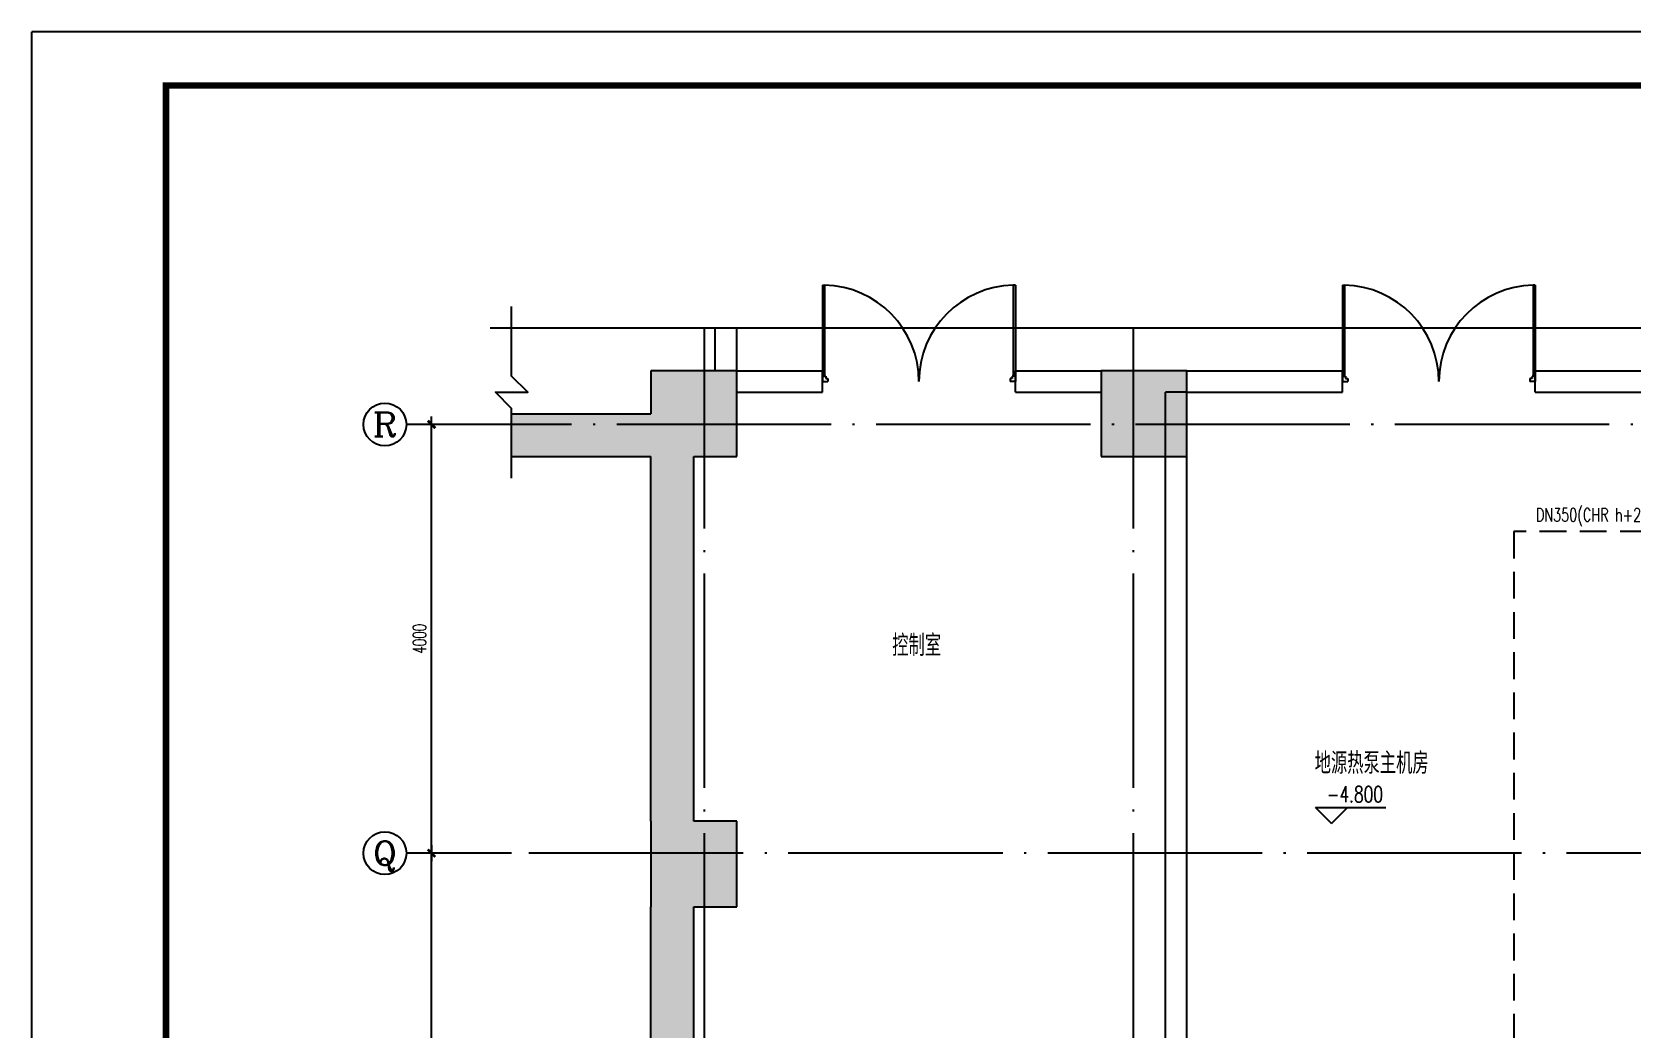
# Model space of a CAD drawing. Extents: x -345393 to -54719, y 203828 to 476815.
# Drawn here: x -345393 to -330476, y 246579 to 255872 of the extents above; entities that cross this region are included whole.
import ezdxf
from ezdxf.enums import TextEntityAlignment as Align

# ---------------------------------------------------------------- set-up
doc = ezdxf.new("R2010")
doc.units = 0
doc.header["$LTSCALE"] = 1000
doc.header["$MEASUREMENT"] = 0
doc.linetypes.add('DASHED', pattern=[0.75, 0.5, -0.25])
doc.linetypes.add('DOTE', pattern=[2.42, 2, -0.2, 0.02, -0.2])
doc.layers.get('0').update_dxf_attribs({"color": 252, "linetype": 'CONTINUOUS'})
doc.layers.get('Defpoints').update_dxf_attribs({"color": 252, "linetype": 'CONTINUOUS'})
for name, color, linetype in [('A-墙线', 252, 'CONTINUOUS'), ('A-门', 252, 'CONTINUOUS'), ('AXIS', 252, 'CONTINUOUS'), ('AXIS_TEXT', 252, 'CONTINUOUS'), ('COLUMN', 250, 'CONTINUOUS'), ('DIM_ELEV', 252, 'CONTINUOUS'), ('DOTE', 250, 'DOTE'), ('HZ', 7, 'CONTINUOUS'), ('PUB_HATCH', 250, 'CONTINUOUS'), ('PUB_TEXT', 252, 'CONTINUOUS'), ('WALL', 252, 'CONTINUOUS'), ('图框', 252, 'CONTINUOUS'), ('暖通-水-标注', 95, 'CONTINUOUS'), ('暖通-水-管道-回水', 6, 'DASHED'), ('暖通-水-管道-管径', 201, 'CONTINUOUS'), ('暖通-风-标注', 160, 'CONTINUOUS')]:
    doc.layers.add(name, color=color, linetype=linetype)
doc.styles.add('_TCH_AXIS', font='COMPLEX', dxfattribs={"bigfont": 'GBCBIG'})
doc.styles.add('_TCH_DIM', font='SIMPLEX', dxfattribs={"bigfont": 'GBCBIG'})
doc.styles.add('COMPLEX', font='COMPLEX')
doc.styles.add('DX', font='wcad.shx', dxfattribs={"width": 0.7, "bigfont": 'tjhztxt.shx'})
doc.styles.add('HZ-ZGBZ', font='romanc.shx', dxfattribs={"width": 0.65, "bigfont": '0hztxt.shx'})
doc.styles.add('M-TEXT2', font='romanc.shx', dxfattribs={"width": 0.8, "bigfont": 'hzf.shx'})
doc.dimstyles.new('暖-标注50', dxfattribs={"dimscale": 0.5, "dimtxt": 250, "dimasz": 1, "dimexe": 150, "dimexo": 150, "dimgap": 100, "dimtad": 1, "dimdec": 0, "dimdsep": 46, "dimtxsty": 'HZ-ZGBZ', "dimblk": '_DIMX', "dimcen": 0.09, "dimclrt": 7, "dimadec": 0, "dimazin": 0, "dimtfac": 1, "dimtdec": 0, "dimtix": 1, "dimtmove": 2, "dimatfit": 3, "dimldrblk": '_DIMX', "dimfxl": 0, "dimtolj": 1, "dimtzin": 0, "dimarcsym": 0})

# ---------------------------------------------------------------- blocks, each defined once
blk = doc.blocks.new('TJAD_TK_A1')
at = {"layer": '图框'}
for p in [(1341.38, 950.45), (500.38, 356.45)]:
    blk.add_line(p, (500.38, 950.45), dxfattribs=at)
at = {"layer": '图框', "const_width": 1.2}
blk.add_lwpolyline([(1331.38, 940.45), (525.38, 940.45), (525.38, 366.45), (1331.38, 366.45)], close=True, dxfattribs=at)
blk = doc.blocks.new('m1800')
at = {"layer": 'A-墙线'}
for p, q in [((-900, -100), (-900, 100)), ((900, -100), (900, 100))]:
    blk.add_line(p, q, dxfattribs=at)
at = {"layer": 'A-门'}
for p, q in [((-900, 900), (-900, 0)), ((-900, 900), (-880, 900)), ((-880, 900), (-880, 50)), ((880, 900), (880, 50)), ((900, 900), (880, 900)), ((900, 900), (900, 0)), ((-900, 50), (-870, 50)), ((-900, 0), (-850, 0)), ((-870, 50), (-870, 30)), ((-870, 30), (-850, 30)), ((-850, 30), (-850, 0)), ((850, 30), (850, 0)), ((870, 30), (850, 30)), ((900, 0), (850, 0)), ((870, 50), (870, 30)), ((900, 50), (870, 50))]:
    blk.add_line(p, q, dxfattribs=at)
for centre, start, end in [((-900, 0), 0, 88.7267), ((900, 0), 91.2733, 180)]:
    blk.add_arc(centre, 900, start, end, dxfattribs=at)
blk = doc.blocks.new('_DIMX')
blk.add_line((-150, 0), (150, 0))
at = {"const_width": 50}
blk.add_lwpolyline([(-70, -70), (70, 70)], dxfattribs=at)
blk = doc.blocks.new('*D111')
at = {"layer": 'Defpoints', "color": 0}
for p in [(-341665, 248211), (-340918, 248211), (-340918, 240211)]:
    blk.add_point(p, dxfattribs=at)
at = {"layer": '暖通-风-标注', "color": 0, "lineweight": -2}
for p, q in [((-340993, 248211), (-341740, 248211)), ((-341665, 240211), (-341665, 248210)), ((-340993, 240211), (-341740, 240211))]:
    blk.add_line(p, q, dxfattribs=at)
at = {"layer": '暖通-风-标注', "color": 0, "lineweight": -2, "xscale": 0.5, "yscale": 0.5, "zscale": 0.5}
for p, rotation in [((-341665, 248211), 90), ((-341665, 240211), 270)]:
    blk.add_blockref('_DIMX', p, dxfattribs=dict(at, rotation=rotation))
at = {"layer": '暖通-风-标注', "color": 7, "insert": (-341777, 244211), "char_height": 125, "attachment_point": 5, "rotation": 90, "style": 'HZ-ZGBZ'}
blk.add_mtext('\\A1;8000', dxfattribs=at)
blk = doc.blocks.new('*D112')
at = {"layer": 'Defpoints', "color": 0}
for p in [(-341665, 252211), (-340918, 252211), (-340918, 248211)]:
    blk.add_point(p, dxfattribs=at)
at = {"layer": '暖通-风-标注', "color": 0, "lineweight": -2}
for p, q in [((-340993, 252211), (-341740, 252211)), ((-341665, 248211), (-341665, 252210)), ((-340993, 248211), (-341740, 248211))]:
    blk.add_line(p, q, dxfattribs=at)
at = {"layer": '暖通-风-标注', "color": 0, "lineweight": -2, "xscale": 0.5, "yscale": 0.5, "zscale": 0.5}
for p, rotation in [((-341665, 252211), 90), ((-341665, 248211), 270)]:
    blk.add_blockref('_DIMX', p, dxfattribs=dict(at, rotation=rotation))
at = {"layer": '暖通-风-标注', "color": 7, "insert": (-341777, 250211), "char_height": 125, "attachment_point": 5, "rotation": 90, "style": 'HZ-ZGBZ'}
blk.add_mtext('\\A1;4000', dxfattribs=at)
blk = doc.blocks.new('_AXISO')
blk.add_circle((0, 0), 0.5)
at = {"layer": 'AXIS_TEXT', "style": 'COMPLEX', "width": 1.041667}
blk.add_attdef('A', text='', height=0.56, dxfattribs=at).set_placement((-0.25, -0.28), (0.25, -0.28), align=Align.FIT)

msp = doc.modelspace()

# ---------------------------------------------------------------- hatches: boundary and pattern name
at = {"layer": 'PUB_HATCH'}
for points in [[(-338818.20963, 251910.5021), (-338818.20963, 252710.50286), (-339618.20658, 252710.50286), (-339618.20658, 251910.5021)], [(-335418.20811, 251910.50477), (-334618.21116, 251910.50477), (-334618.21116, 252710.50553), (-335418.20811, 252710.50553)], [(-339618.20658, 251910.50553), (-339618.20658, 252310.50553), (-340918.202, 252310.50553), (-340918.202, 251910.50553)], [(-339218.21192, 251910.5021), (-339618.20658, 251910.5021), (-339618.20658, 252060.50591), (-339618.21192, 252060.50591), (-339618.21192, 248510.50553), (-339218.21192, 248510.50553)], [(-338818.20811, 247710.50668), (-338818.20811, 248510.50553), (-339618.21192, 248510.50553), (-339618.21192, 247710.50668)], [(-339218.21192, 247710.50668), (-339618.21192, 247710.50668), (-339618.21192, 245610.50496), (-339218.21192, 245610.50496)]]:
    msp.add_hatch(color=256, dxfattribs=at).paths.add_polyline_path(points)

# ---------------------------------------------------------------- linework, layer by layer
at = {"layer": 'A-墙线'}
for p, q in [((-339018.21116, 252710.50286), (-339018.21116, 253110.50248)), ((-338818.21116, 252610.50277), (-338818.21116, 253110.50248)), ((-338818.21116, 252710.50553), (-338018.21116, 252710.50553)), ((-336218.21116, 252710.50553), (-335418.21116, 252710.50553)), ((-334618.20811, 252710.50553), (-333168.21116, 252710.50553)), ((-331368.21116, 252710.50553), (-330246.12864, 252710.50553)), ((-338818.21116, 252510.50553), (-338018.21116, 252510.50553)), ((-336218.21116, 252510.50553), (-335418.21116, 252510.50553)), ((-334618.20811, 252510.50553), (-334818.20811, 252510.50553)), ((-334818.20811, 245710.50553), (-334818.20811, 252510.50553)), ((-334618.20811, 252510.50553), (-333168.21116, 252510.50553)), ((-334618.20811, 245060.14729), (-334618.20811, 252510.50553)), ((-331368.21116, 252510.50553), (-330246.12864, 252510.50553))]:
    msp.add_line(p, q, dxfattribs=at)
at = {"layer": 'AXIS'}
for p, q in [((-340918.202, 252210.50248), (-341900.37666, 252210.50248)), ((-340918.202, 248210.50248), (-341900.37666, 248210.50248))]:
    msp.add_line(p, q, dxfattribs=at)
at = {"layer": 'COLUMN'}
for p, q in [((-338818.20963, 252710.50286), (-339618.20658, 252710.50286)), ((-339618.20658, 252710.50286), (-339618.20658, 252310.50553)), ((-338818.20963, 251910.5021), (-338818.20963, 252710.50286)), ((-334618.21116, 252710.50553), (-335418.20811, 252710.50553)), ((-335418.20811, 252710.50553), (-335418.20811, 251910.50477)), ((-334618.21116, 251910.50477), (-334618.21116, 252710.50553)), ((-339218.21192, 251910.5021), (-338818.20963, 251910.5021)), ((-335418.20811, 251910.50477), (-334618.21116, 251910.50477)), ((-339618.21192, 248510.50553), (-339618.21192, 247710.50668)), ((-338818.20811, 248510.50553), (-339218.21192, 248510.50553)), ((-338818.20811, 247710.50668), (-338818.20811, 248510.50553)), ((-339218.21192, 247710.50668), (-338818.20811, 247710.50668))]:
    msp.add_line(p, q, dxfattribs=at)
at = {"layer": 'DIM_ELEV'}
for p, q in [((-333270.10895, 248486.0894), (-333420.10895, 248636.0894)), ((-333420.10895, 248636.0894), (-332761.4198, 248636.0894)), ((-333270.10895, 248486.0894), (-333120.10895, 248636.0894))]:
    msp.add_line(p, q, dxfattribs=at)
at = {"layer": 'DOTE'}
for p, q in [((-339118.20811, 239138.97029), (-339118.20811, 253110.50248)), ((-335118.20811, 239138.97029), (-335118.20811, 253110.50248)), ((-311318.21421, 252210.50248), (-340918.202, 252210.50248)), ((-329077.00356, 248210.50248), (-340918.202, 248210.50248))]:
    msp.add_line(p, q, dxfattribs=at)
at = {"layer": 'WALL'}
for p, q in [((-340918.202, 252310.50553), (-339618.20658, 252310.50553)), ((-340918.202, 251910.50553), (-339618.20658, 251910.50553)), ((-339618.21192, 248510.50553), (-339618.21192, 251910.5021)), ((-339218.21192, 248510.50553), (-339218.21192, 251910.5021)), ((-339618.21192, 245610.50496), (-339618.21192, 247710.50668)), ((-339218.21192, 245610.50496), (-339218.21192, 247710.50668))]:
    msp.add_line(p, q, dxfattribs=at)
at = {"layer": '暖通-水-标注'}
for points in [[(-340918.202, 251710.50553), (-340918.202, 252360.50401), (-341068.17935, 252510.48136), (-340768.22466, 252510.52666), (-340918.202, 252660.50401), (-340918.202, 253310.50248)], [(-311118.21421, 253110.50248), (-325968.20811, 253110.50248), (-326118.18546, 252960.52513), (-326118.23076, 253260.47983), (-326268.20811, 253110.50248), (-341118.202, 253110.50248)]]:
    msp.add_lwpolyline(points, dxfattribs=at)
at = {"layer": '暖通-水-管道-回水', "ltscale": 0.5}
for p, q in [((-331568.20811, 251210.50248), (-331568.20811, 243210.50191)), ((-328828.11705, 251210.50248), (-331568.20811, 251210.50248))]:
    msp.add_line(p, q, dxfattribs=at)

# ---------------------------------------------------------------- block references
at = {"layer": 'A-门'}
for p in [(-337118.21116, 252610.50553), (-332268.21116, 252610.50553)]:
    msp.add_blockref('m1800', p, dxfattribs=at)
at = {"layer": 'AXIS'}
ref = msp.add_blockref('_AXISO', (-342100.37666, 252210.50248), dxfattribs=dict(at, xscale=400, yscale=400, zscale=400))
ref.add_attrib('A', 'R', dxfattribs={"layer": 'AXIS_TEXT', "height": 226.27417, "style": '_TCH_AXIS', "width": 1.166667}).set_placement((-342213.51374, 252097.3654), (-341987.23957, 252097.3654), align=Align.FIT)
ref = msp.add_blockref('_AXISO', (-342100.37666, 248210.50248), dxfattribs=dict(at, xscale=400, yscale=400, zscale=400))
ref.add_attrib('A', 'Q', dxfattribs={"layer": 'AXIS_TEXT', "height": 226.27417, "style": '_TCH_AXIS', "width": 1.3125}).set_placement((-342213.51374, 248097.3654), (-341987.23957, 248097.3654), align=Align.FIT)
at = {"layer": '图框', "xscale": 50, "yscale": 50, "zscale": 50}
msp.add_blockref('TJAD_TK_A1', (-370411.63982, 208349.90246), dxfattribs=at)

# ---------------------------------------------------------------- texts
at = {"layer": 'HZ', "style": 'DX', "width": 0.8}
for s, p in [('控制室', (-337367.34347, 250049.68888)), ('地源热泵主机房', (-333427.08864, 248950.93866))]:
    msp.add_text(s, height=200, dxfattribs=at).set_placement(p)
at = {"layer": 'PUB_TEXT', "style": '_TCH_DIM', "width": 0.705882}
msp.add_text('-4.800', height=148.75, dxfattribs=at).set_placement((-333311.4198, 248686.0894))
at = {"layer": '暖通-水-管道-管径', "style": 'M-TEXT2', "width": 0.7}
msp.add_text('DN350(CHR h+2.70)', height=125, dxfattribs=at).set_placement((-331363.53812, 251367.39162), align=Align.MIDDLE_LEFT)

# ---------------------------------------------------------------- dimensions: what is measured, and where the dimension line sits
at = {"layer": '暖通-风-标注'}
for p1, p2, picture, middle in [((-340918.202, 248210.50248), (-340918.202, 252210.50248), '*D112', (-341777.1212, 250210.50248)), ((-340918.202, 240210.50248), (-340918.202, 248210.50248), '*D111', (-341777.1212, 244210.50248))]:
    dim = msp.add_aligned_dim(p1=p1, p2=p2, distance=746.4192, dimstyle='暖-标注50', dxfattribs=at)
    dim.commit()
    dim.dimension.update_dxf_attribs({"geometry": picture, "text_midpoint": middle})

doc.saveas('drawing.dxf')
